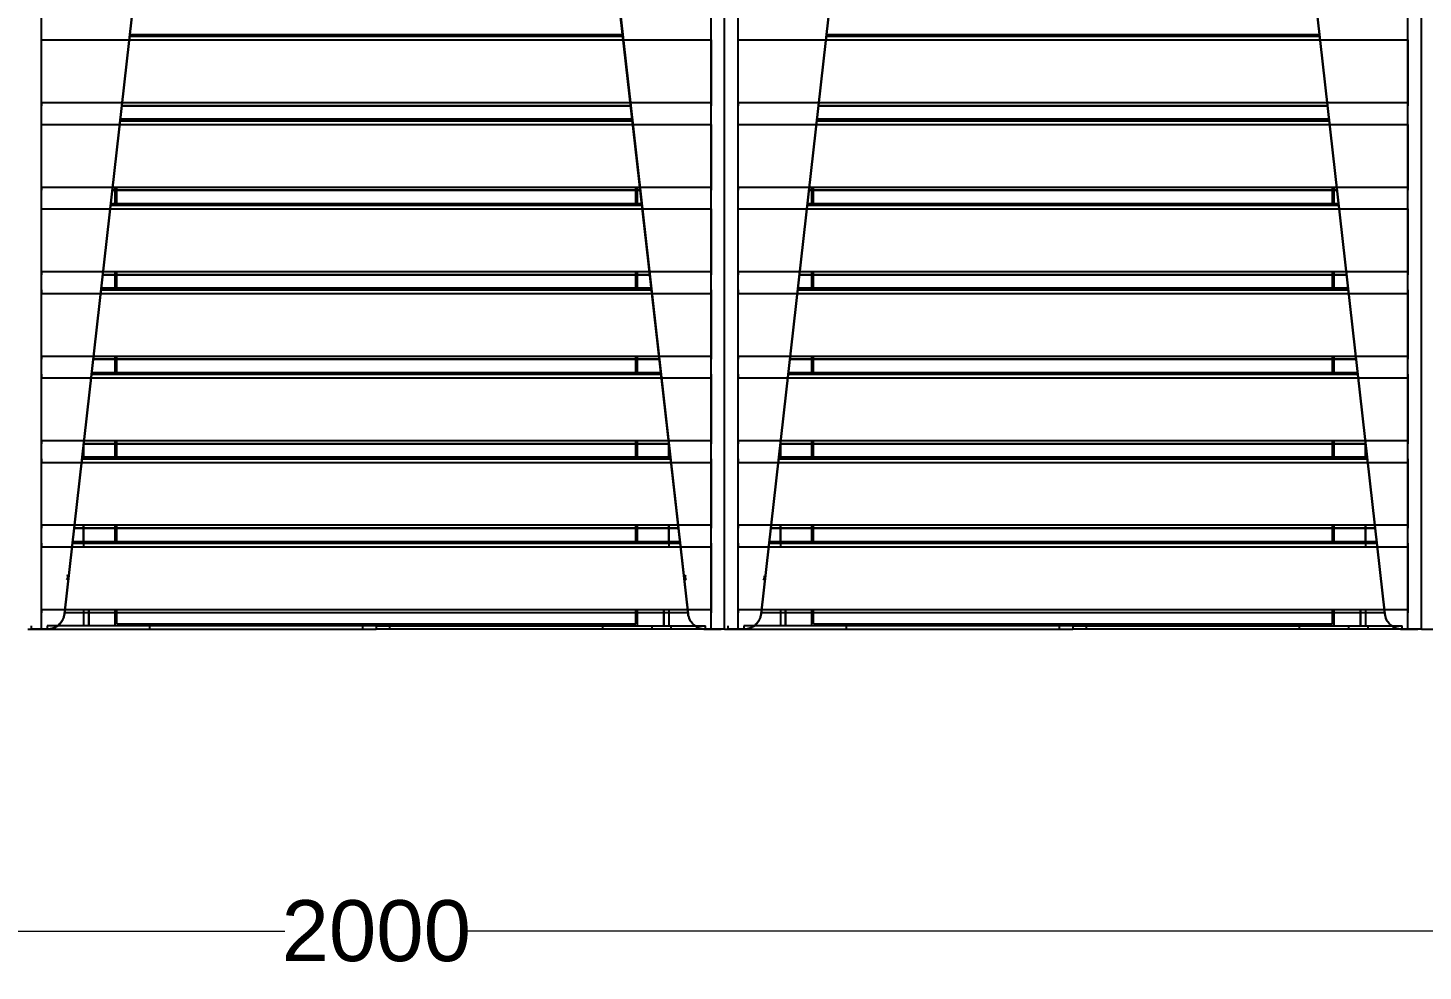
# Model space of a CAD drawing. Header units: millimetres. Extents: x 10366 to 23682, y 24552 to 29690.
# Drawn here: x 22075 to 22876, y 27096 to 27637 of the extents above; entities that cross this region are included whole.
import ezdxf

# ---------------------------------------------------------------- set-up
doc = ezdxf.new("R2010")
doc.units = ezdxf.units.MM
doc.header["$LTSCALE"] = 3
doc.layers.add('DomyÅ›lny', color=7, linetype='Continuous')
doc.styles.get("Standard").update_dxf_attribs({"font": 'arial.ttf'})
doc.dimstyles.new('MATEUSZ', dxfattribs={"dimtxt": 35, "dimasz": 16, "dimexe": 0.18, "dimexo": 0.0625, "dimgap": 0.09, "dimtad": 0, "dimdec": 0, "dimdsep": 46, "dimtxsty": 'Standard', "dimblk": 'DOT', "dimcen": 0.09, "dimse1": 1, "dimse2": 1, "dimadec": 0, "dimazin": 0, "dimtfac": 1, "dimtdec": 0, "dimtofl": 0, "dimtmove": 0, "dimatfit": 3, "dimfxl": 1, "dimtolj": 1, "dimtzin": 0, "dimlwd": 9, "dimlwe": 9, "dimarcsym": 0})

# ---------------------------------------------------------------- blocks, each defined once
blk = doc.blocks.new('_Dot')
at = {"color": 0, "linetype": 'ByBlock', "lineweight": -2}
blk.add_line((-0.5, 0), (-1, 0), dxfattribs=at)
at = {"color": 0, "linetype": 'ByBlock', "const_width": 0.5}
blk.add_lwpolyline([(-0.25, 0, 1), (0.25, 0, 1)], format="xyb", close=True, dxfattribs=at)
blk = doc.blocks.new('*D54')
at = {"color": 0, "lineweight": 9, "transparency": 16777216}
for p, q in [((21291.1, 27118.7), (22222.51, 27118.7)), ((23259.1, 27118.7), (22327.69, 27118.7))]:
    blk.add_line(p, q, dxfattribs=at)
at = {"layer": 'Defpoints', "color": 0, "transparency": 16777216}
for p in [(21275.1, 27292.06), (23275.1, 27292.06), (23275.1, 27118.7)]:
    blk.add_point(p, dxfattribs=at)
at = {"color": 0, "lineweight": 9, "transparency": 16777216, "xscale": 16, "yscale": 16, "zscale": 16, "rotation": 180}
blk.add_blockref('_Dot', (21275.1, 27118.7), dxfattribs=at)
at = {"color": 0, "lineweight": 9, "transparency": 16777216, "xscale": 16, "yscale": 16, "zscale": 16}
blk.add_blockref('_Dot', (23275.1, 27118.7), dxfattribs=at)
at = {"color": 0, "transparency": 16777216, "insert": (22275.1, 27118.7), "char_height": 35, "attachment_point": 5}
blk.add_mtext('\\A1;2000', dxfattribs=at)

msp = doc.modelspace()

# ---------------------------------------------------------------- linework, layer by layer
at = {"layer": 'DomyÅ›lny'}
for p, q in [((22082.86, 27292.06), (22082.86, 28000.85)), ((22467.34, 27292.06), (22467.34, 28000.85)), ((22475.09, 27292.06), (22475.09, 28002.17)), ((22475.09, 27292.06), (22475.09, 28002.17)), ((22482.86, 27292.06), (22482.86, 28000.85)), ((22867.34, 27292.06), (22867.34, 28000.85)), ((22875.09, 27292.06), (22875.09, 28002.17)), ((22875.09, 27292.06), (22875.09, 28002.17)), ((22096.1, 27300.94), (22168.81, 27945.47)), ((22168.77, 27945.13), (22096.1, 27300.94)), ((22454.09, 27300.94), (22381.38, 27945.47)), ((22381.42, 27945.13), (22454.09, 27300.94)), ((22496.1, 27300.94), (22568.81, 27945.47)), ((22568.77, 27945.13), (22496.1, 27300.94)), ((22854.09, 27300.94), (22781.38, 27945.47)), ((22781.42, 27945.13), (22854.09, 27300.94)), ((22082.85, 27594.51), (22082.85, 27630.43)), ((22082.85, 27630.43), (22467.34, 27630.43)), ((22133.51, 27632.56), (22416.68, 27632.56)), ((22133.62, 27633.59), (22416.57, 27633.59)), ((22133.63, 27633.6), (22416.56, 27633.6)), ((22467.34, 27630.43), (22467.34, 27594.51)), ((22482.85, 27594.51), (22482.85, 27630.43)), ((22482.85, 27630.43), (22867.34, 27630.43)), ((22533.51, 27632.56), (22816.68, 27632.56)), ((22533.62, 27633.59), (22816.57, 27633.59)), ((22533.63, 27633.6), (22816.56, 27633.6)), ((22867.34, 27630.43), (22867.34, 27594.51)), ((22082.85, 27594.51), (22467.34, 27594.51)), ((22482.85, 27594.51), (22867.34, 27594.51)), ((22129, 27592.64), (22421.19, 27592.64)), ((22421.19, 27592.64), (22129, 27592.64)), ((22529, 27592.64), (22821.19, 27592.64)), ((22821.19, 27592.64), (22529, 27592.64)), ((22082.85, 27545.99), (22082.85, 27581.91)), ((22082.85, 27581.91), (22467.34, 27581.91)), ((22128.03, 27584.04), (22422.16, 27584.04)), ((22128.15, 27585.08), (22422.04, 27585.08)), ((22128.15, 27585.07), (22422.04, 27585.07)), ((22467.34, 27581.91), (22467.34, 27545.99)), ((22482.85, 27581.91), (22867.34, 27581.91)), ((22482.85, 27545.99), (22482.85, 27581.91)), ((22528.03, 27584.04), (22822.16, 27584.04)), ((22528.15, 27585.08), (22822.04, 27585.08)), ((22528.15, 27585.07), (22822.04, 27585.07)), ((22867.34, 27581.91), (22867.34, 27545.99)), ((22082.85, 27545.99), (22467.34, 27545.99)), ((22123.53, 27544.12), (22426.66, 27544.12)), ((22426.66, 27544.12), (22123.53, 27544.12)), ((22125.1, 27535.52), (22125.1, 27545.36)), ((22126.1, 27535.52), (22126.1, 27545.99)), ((22424.1, 27535.52), (22424.1, 27545.99)), ((22425.1, 27535.52), (22425.1, 27545.36)), ((22482.85, 27545.99), (22867.34, 27545.99)), ((22523.53, 27544.12), (22826.66, 27544.12)), ((22826.66, 27544.12), (22523.53, 27544.12)), ((22525.1, 27535.52), (22525.1, 27545.36)), ((22526.1, 27535.52), (22526.1, 27545.99)), ((22824.1, 27535.52), (22824.1, 27545.99)), ((22825.1, 27535.52), (22825.1, 27545.36)), ((22082.85, 27497.47), (22082.85, 27533.39)), ((22082.85, 27533.39), (22467.34, 27533.39)), ((22122.56, 27535.52), (22427.63, 27535.52)), ((22122.68, 27536.56), (22427.51, 27536.56)), ((22122.68, 27536.55), (22427.51, 27536.55)), ((22467.34, 27533.39), (22467.34, 27497.47)), ((22482.85, 27497.47), (22482.85, 27533.39)), ((22482.85, 27533.39), (22867.34, 27533.39)), ((22522.56, 27535.52), (22827.63, 27535.52)), ((22522.68, 27536.56), (22827.51, 27536.56)), ((22522.68, 27536.55), (22827.51, 27536.55)), ((22867.34, 27533.39), (22867.34, 27497.47)), ((22082.85, 27497.47), (22467.34, 27497.47)), ((22118.06, 27495.6), (22432.13, 27495.6)), ((22432.13, 27495.6), (22118.06, 27495.6)), ((22125.1, 27487), (22125.1, 27497.47)), ((22126.1, 27487), (22126.1, 27497.47)), ((22424.1, 27487), (22424.1, 27497.47)), ((22425.1, 27487), (22425.1, 27497.47)), ((22482.85, 27497.47), (22867.34, 27497.47)), ((22518.06, 27495.6), (22832.13, 27495.6)), ((22832.13, 27495.6), (22518.06, 27495.6)), ((22525.1, 27487), (22525.1, 27497.47)), ((22526.1, 27487), (22526.1, 27497.47)), ((22824.1, 27487), (22824.1, 27497.47)), ((22825.1, 27487), (22825.1, 27497.47)), ((22082.85, 27448.95), (22082.85, 27484.87)), ((22082.85, 27484.87), (22467.34, 27484.87)), ((22117.09, 27487), (22433.1, 27487)), ((22117.2, 27488.04), (22432.99, 27488.04)), ((22117.2, 27488.03), (22432.99, 27488.03)), ((22467.34, 27484.87), (22467.34, 27448.95)), ((22482.85, 27484.87), (22867.34, 27484.87)), ((22482.85, 27448.95), (22482.85, 27484.87)), ((22517.09, 27487), (22833.1, 27487)), ((22517.2, 27488.04), (22832.99, 27488.04)), ((22517.2, 27488.03), (22832.99, 27488.03)), ((22867.34, 27484.87), (22867.34, 27448.95)), ((22082.85, 27448.95), (22467.34, 27448.95)), ((22112.58, 27447.08), (22437.61, 27447.08)), ((22437.61, 27447.08), (22112.58, 27447.08)), ((22125.1, 27438.48), (22125.1, 27448.95)), ((22126.1, 27438.48), (22126.1, 27448.95)), ((22424.1, 27438.48), (22424.1, 27448.95)), ((22425.1, 27438.48), (22425.1, 27448.95)), ((22482.85, 27448.95), (22867.34, 27448.95)), ((22512.58, 27447.08), (22837.61, 27447.08)), ((22837.61, 27447.08), (22512.58, 27447.08)), ((22525.1, 27438.48), (22525.1, 27448.95)), ((22526.1, 27438.48), (22526.1, 27448.95)), ((22824.1, 27438.48), (22824.1, 27448.95)), ((22825.1, 27438.48), (22825.1, 27448.95)), ((22082.85, 27400.43), (22082.85, 27436.35)), ((22082.85, 27436.35), (22467.34, 27436.35)), ((22111.61, 27438.48), (22438.58, 27438.48)), ((22111.73, 27439.52), (22438.46, 27439.52)), ((22111.73, 27439.51), (22438.46, 27439.51)), ((22467.34, 27436.35), (22467.34, 27400.43)), ((22482.85, 27400.43), (22482.85, 27436.35)), ((22482.85, 27436.35), (22867.34, 27436.35)), ((22511.61, 27438.48), (22838.58, 27438.48)), ((22511.73, 27439.52), (22838.46, 27439.52)), ((22511.73, 27439.51), (22838.46, 27439.51)), ((22867.34, 27436.35), (22867.34, 27400.43)), ((22082.85, 27400.43), (22467.34, 27400.43)), ((22107.1, 27390.87), (22107.1, 27398.43)), ((22107.1, 27398.43), (22107.1, 27390.12)), ((22107.11, 27398.56), (22443.08, 27398.56)), ((22443.08, 27398.56), (22107.11, 27398.56)), ((22125.1, 27389.96), (22125.1, 27400.43)), ((22126.1, 27389.96), (22126.1, 27400.43)), ((22424.1, 27389.96), (22424.1, 27400.43)), ((22425.1, 27389.96), (22425.1, 27400.43)), ((22443.09, 27398.45), (22443.09, 27390.12)), ((22443.09, 27390.87), (22443.09, 27398.45)), ((22482.85, 27400.43), (22867.34, 27400.43)), ((22507.1, 27398.43), (22507.1, 27390.12)), ((22507.1, 27390.87), (22507.1, 27398.43)), ((22507.11, 27398.56), (22843.08, 27398.56)), ((22843.08, 27398.56), (22507.11, 27398.56)), ((22525.1, 27389.96), (22525.1, 27400.43)), ((22526.1, 27389.96), (22526.1, 27400.43)), ((22824.1, 27389.96), (22824.1, 27400.43)), ((22825.1, 27389.96), (22825.1, 27400.43)), ((22843.09, 27398.45), (22843.09, 27390.12)), ((22843.09, 27390.87), (22843.09, 27398.45)), ((22082.85, 27351.91), (22082.85, 27387.83)), ((22082.85, 27387.83), (22467.34, 27387.83)), ((22106.14, 27389.96), (22444.05, 27389.96)), ((22106.26, 27391), (22443.93, 27391)), ((22106.26, 27390.99), (22443.93, 27390.99)), ((22467.34, 27387.83), (22467.34, 27351.91)), ((22482.85, 27351.91), (22482.85, 27387.83)), ((22482.85, 27387.83), (22867.34, 27387.83)), ((22506.14, 27389.96), (22844.05, 27389.96)), ((22506.26, 27391), (22843.93, 27391)), ((22506.26, 27390.99), (22843.93, 27390.99)), ((22867.34, 27387.83), (22867.34, 27351.91)), ((22082.85, 27351.91), (22467.34, 27351.91)), ((22101.64, 27350.04), (22448.55, 27350.04)), ((22448.55, 27350.04), (22101.64, 27350.04)), ((22107.1, 27341.44), (22107.1, 27351.91)), ((22107.1, 27351.91), (22107.1, 27339.31)), ((22125.1, 27341.44), (22125.1, 27351.91)), ((22126.1, 27341.44), (22126.1, 27351.91)), ((22424.1, 27341.44), (22424.1, 27351.91)), ((22425.1, 27341.44), (22425.1, 27351.91)), ((22443.09, 27351.91), (22443.09, 27339.31)), ((22443.09, 27341.44), (22443.09, 27351.91)), ((22482.85, 27351.91), (22867.34, 27351.91)), ((22501.64, 27350.04), (22848.55, 27350.04)), ((22848.55, 27350.04), (22501.64, 27350.04)), ((22507.1, 27351.91), (22507.1, 27339.31)), ((22507.1, 27341.44), (22507.1, 27351.91)), ((22525.1, 27341.44), (22525.1, 27351.91)), ((22526.1, 27341.44), (22526.1, 27351.91)), ((22824.1, 27341.44), (22824.1, 27351.91)), ((22825.1, 27341.44), (22825.1, 27351.91)), ((22843.09, 27351.91), (22843.09, 27339.31)), ((22843.09, 27341.44), (22843.09, 27351.91)), ((22082.85, 27303.39), (22082.85, 27339.31)), ((22082.85, 27339.31), (22467.34, 27339.31)), ((22100.67, 27341.44), (22449.52, 27341.44)), ((22100.78, 27342.48), (22449.41, 27342.48)), ((22100.78, 27342.47), (22449.41, 27342.47)), ((22467.34, 27339.31), (22467.34, 27303.39)), ((22482.85, 27303.39), (22482.85, 27339.31)), ((22482.85, 27339.31), (22867.34, 27339.31)), ((22500.67, 27341.44), (22849.52, 27341.44)), ((22500.78, 27342.48), (22849.41, 27342.48)), ((22500.78, 27342.47), (22849.41, 27342.47)), ((22867.34, 27339.31), (22867.34, 27303.39)), ((22082.85, 27303.39), (22467.34, 27303.39)), ((22454.03, 27301.52), (22096.16, 27301.52)), ((22107.1, 27303.39), (22107.1, 27294.07)), ((22107.1, 27303.39), (22107.1, 27294.07)), ((22110.1, 27294.06), (22110.1, 27303.39)), ((22110.1, 27303.39), (22110.1, 27294.06)), ((22125.1, 27294.06), (22125.1, 27303.39)), ((22126.1, 27295.06), (22126.1, 27303.39)), ((22424.1, 27295.06), (22424.1, 27303.39)), ((22425.1, 27294.06), (22425.1, 27303.39)), ((22440.1, 27303.39), (22440.1, 27294.06)), ((22440.1, 27294.06), (22440.1, 27303.39)), ((22443.09, 27303.39), (22443.09, 27294.07)), ((22443.09, 27303.39), (22443.09, 27294.07)), ((22482.85, 27303.39), (22867.34, 27303.39)), ((22854.03, 27301.52), (22496.16, 27301.52)), ((22507.1, 27303.39), (22507.1, 27294.07)), ((22507.1, 27303.39), (22507.1, 27294.07)), ((22510.1, 27294.06), (22510.1, 27303.39)), ((22510.1, 27303.39), (22510.1, 27294.06)), ((22525.1, 27294.06), (22525.1, 27303.39)), ((22526.1, 27295.06), (22526.1, 27303.39)), ((22824.1, 27295.06), (22824.1, 27303.39)), ((22825.1, 27294.06), (22825.1, 27303.39)), ((22840.1, 27303.39), (22840.1, 27294.06)), ((22840.1, 27294.06), (22840.1, 27303.39)), ((22843.09, 27303.39), (22843.09, 27294.07)), ((22843.09, 27303.39), (22843.09, 27294.07)), ((22077.1, 27292.06), (22077.1, 27294.06)), ((22077.1, 27292.06), (22086.07, 27292.06)), ((22082.86, 27292.06), (22086.16, 27292.06)), ((22086.16, 27292.06), (22082.86, 27292.06)), ((22086.07, 27294.06), (22086.07, 27292.06)), ((22275.1, 27294.06), (22086.07, 27294.06)), ((22086.07, 27292.06), (22275.1, 27292.06)), ((22126.1, 27295.06), (22424.1, 27295.06)), ((22145.1, 27292.06), (22145.1, 27294.06)), ((22267.34, 27292.06), (22267.34, 27294.06)), ((22275.1, 27294.06), (22275.1, 27292.06)), ((22275.1, 27294.06), (22464.12, 27294.06)), ((22275.1, 27294.06), (22275.1, 27292.06)), ((22464.12, 27292.06), (22275.1, 27292.06)), ((22282.86, 27292.06), (22282.86, 27294.06)), ((22405.1, 27292.06), (22405.1, 27294.06)), ((22433.47, 27292.06), (22433.47, 27294.06)), ((22444.47, 27292.06), (22444.47, 27294.06)), ((22467.34, 27292.06), (22464.03, 27292.06)), ((22464.03, 27292.06), (22467.34, 27292.06)), ((22464.12, 27292.06), (22464.12, 27294.06)), ((22464.12, 27292.06), (22473.1, 27292.06)), ((22477.1, 27292.06), (22477.1, 27294.06)), ((22477.1, 27292.06), (22486.07, 27292.06)), ((22482.86, 27292.06), (22486.16, 27292.06)), ((22486.16, 27292.06), (22482.86, 27292.06)), ((22675.1, 27294.06), (22486.07, 27294.06)), ((22486.07, 27294.06), (22486.07, 27292.06)), ((22486.07, 27292.06), (22675.1, 27292.06)), ((22526.1, 27295.06), (22824.1, 27295.06)), ((22545.1, 27292.06), (22545.1, 27294.06)), ((22667.34, 27292.06), (22667.34, 27294.06)), ((22675.1, 27294.06), (22864.12, 27294.06)), ((22675.1, 27294.06), (22675.1, 27292.06)), ((22675.1, 27294.06), (22675.1, 27292.06)), ((22864.12, 27292.06), (22675.1, 27292.06)), ((22682.86, 27292.06), (22682.86, 27294.06)), ((22805.1, 27292.06), (22805.1, 27294.06)), ((22833.47, 27292.06), (22833.47, 27294.06)), ((22844.47, 27292.06), (22844.47, 27294.06)), ((22867.34, 27292.06), (22864.03, 27292.06)), ((22864.03, 27292.06), (22867.34, 27292.06)), ((22864.12, 27292.06), (22864.12, 27294.06)), ((22864.12, 27292.06), (22873.1, 27292.06))]:
    msp.add_line(p, q, dxfattribs=at)
for points in [[(22082.85, 27594.51, 0), (22082.85, 27593.12, 0), (22082.85, 27592.74, 0), (22082.85, 27592.65, 0), (22082.85, 27592.64, 0), (22082.85, 27592.64, 0), (22082.85, 27592.64, 0), (22082.85, 27592.64, 0), (22082.85, 27592.64, 0), (22082.85, 27592.64, 0), (22082.85, 27592.64, 0), (22082.85, 27592.64, 0), (22082.85, 27592.64, 0), (22082.85, 27592.64, 0), (22082.85, 27592.64, 0), (22082.85, 27592.64, 0), (22082.85, 27592.64, 0), (22082.85, 27592.64, 0), (22082.85, 27592.64, 0), (22082.85, 27592.64, 0), (22082.85, 27592.64, 0), (22082.85, 27592.64, 0), (22082.85, 27592.64, 0)], [(22467.34, 27594.51, 0), (22467.34, 27593.12, 0), (22467.34, 27592.74, 0), (22467.34, 27592.65, 0), (22467.34, 27592.64, 0), (22467.34, 27592.64, 0), (22467.34, 27592.64, 0), (22467.34, 27592.64, 0), (22467.34, 27592.64, 0), (22467.34, 27592.64, 0), (22467.34, 27592.64, 0), (22467.34, 27592.64, 0), (22467.34, 27592.64, 0), (22467.34, 27592.64, 0), (22467.34, 27592.64, 0), (22467.34, 27592.64, 0), (22467.34, 27592.64, 0), (22467.34, 27592.64, 0), (22467.34, 27592.64, 0), (22467.34, 27592.64, 0), (22467.34, 27592.64, 0), (22467.34, 27592.64, 0), (22467.34, 27592.64, 0)], [(22482.85, 27594.51, 0), (22482.85, 27593.12, 0), (22482.85, 27592.74, 0), (22482.85, 27592.65, 0), (22482.85, 27592.64, 0), (22482.85, 27592.64, 0), (22482.85, 27592.64, 0), (22482.85, 27592.64, 0), (22482.85, 27592.64, 0), (22482.85, 27592.64, 0), (22482.85, 27592.64, 0), (22482.85, 27592.64, 0), (22482.85, 27592.64, 0), (22482.85, 27592.64, 0), (22482.85, 27592.64, 0), (22482.85, 27592.64, 0), (22482.85, 27592.64, 0), (22482.85, 27592.64, 0), (22482.85, 27592.64, 0), (22482.85, 27592.64, 0), (22482.85, 27592.64, 0), (22482.85, 27592.64, 0), (22482.85, 27592.64, 0)], [(22867.34, 27594.51, 0), (22867.34, 27593.12, 0), (22867.34, 27592.74, 0), (22867.34, 27592.65, 0), (22867.34, 27592.64, 0), (22867.34, 27592.64, 0), (22867.34, 27592.64, 0), (22867.34, 27592.64, 0), (22867.34, 27592.64, 0), (22867.34, 27592.64, 0), (22867.34, 27592.64, 0), (22867.34, 27592.64, 0), (22867.34, 27592.64, 0), (22867.34, 27592.64, 0), (22867.34, 27592.64, 0), (22867.34, 27592.64, 0), (22867.34, 27592.64, 0), (22867.34, 27592.64, 0), (22867.34, 27592.64, 0), (22867.34, 27592.64, 0), (22867.34, 27592.64, 0), (22867.34, 27592.64, 0), (22867.34, 27592.64, 0)], [(22082.85, 27545.99, 0), (22082.85, 27544.6, 0), (22082.85, 27544.22, 0), (22082.85, 27544.13, 0), (22082.85, 27544.12, 0), (22082.85, 27544.12, 0), (22082.85, 27544.12, 0), (22082.85, 27544.12, 0), (22082.85, 27544.12, 0), (22082.85, 27544.12, 0), (22082.85, 27544.12, 0), (22082.85, 27544.12, 0), (22082.85, 27544.12, 0), (22082.85, 27544.12, 0), (22082.85, 27544.12, 0), (22082.85, 27544.12, 0), (22082.85, 27544.12, 0), (22082.85, 27544.12, 0), (22082.85, 27544.12, 0), (22082.85, 27544.12, 0), (22082.85, 27544.12, 0), (22082.85, 27544.12, 0), (22082.85, 27544.12, 0)], [(22467.34, 27545.99, 0), (22467.34, 27544.6, 0), (22467.34, 27544.22, 0), (22467.34, 27544.13, 0), (22467.34, 27544.12, 0), (22467.34, 27544.12, 0), (22467.34, 27544.12, 0), (22467.34, 27544.12, 0), (22467.34, 27544.12, 0), (22467.34, 27544.12, 0), (22467.34, 27544.12, 0), (22467.34, 27544.12, 0), (22467.34, 27544.12, 0), (22467.34, 27544.12, 0), (22467.34, 27544.12, 0), (22467.34, 27544.12, 0), (22467.34, 27544.12, 0), (22467.34, 27544.12, 0), (22467.34, 27544.12, 0), (22467.34, 27544.12, 0), (22467.34, 27544.12, 0), (22467.34, 27544.12, 0), (22467.34, 27544.12, 0)], [(22482.85, 27545.99, 0), (22482.85, 27544.6, 0), (22482.85, 27544.22, 0), (22482.85, 27544.13, 0), (22482.85, 27544.12, 0), (22482.85, 27544.12, 0), (22482.85, 27544.12, 0), (22482.85, 27544.12, 0), (22482.85, 27544.12, 0), (22482.85, 27544.12, 0), (22482.85, 27544.12, 0), (22482.85, 27544.12, 0), (22482.85, 27544.12, 0), (22482.85, 27544.12, 0), (22482.85, 27544.12, 0), (22482.85, 27544.12, 0), (22482.85, 27544.12, 0), (22482.85, 27544.12, 0), (22482.85, 27544.12, 0), (22482.85, 27544.12, 0), (22482.85, 27544.12, 0), (22482.85, 27544.12, 0), (22482.85, 27544.12, 0)], [(22867.34, 27545.99, 0), (22867.34, 27544.6, 0), (22867.34, 27544.22, 0), (22867.34, 27544.13, 0), (22867.34, 27544.12, 0), (22867.34, 27544.12, 0), (22867.34, 27544.12, 0), (22867.34, 27544.12, 0), (22867.34, 27544.12, 0), (22867.34, 27544.12, 0), (22867.34, 27544.12, 0), (22867.34, 27544.12, 0), (22867.34, 27544.12, 0), (22867.34, 27544.12, 0), (22867.34, 27544.12, 0), (22867.34, 27544.12, 0), (22867.34, 27544.12, 0), (22867.34, 27544.12, 0), (22867.34, 27544.12, 0), (22867.34, 27544.12, 0), (22867.34, 27544.12, 0), (22867.34, 27544.12, 0), (22867.34, 27544.12, 0)], [(22082.85, 27497.47, 0), (22082.85, 27496.08, 0), (22082.85, 27495.7, 0), (22082.85, 27495.61, 0), (22082.85, 27495.6, 0), (22082.85, 27495.6, 0), (22082.85, 27495.6, 0), (22082.85, 27495.6, 0), (22082.85, 27495.6, 0), (22082.85, 27495.6, 0), (22082.85, 27495.6, 0), (22082.85, 27495.6, 0), (22082.85, 27495.6, 0), (22082.85, 27495.6, 0), (22082.85, 27495.6, 0), (22082.85, 27495.6, 0), (22082.85, 27495.6, 0), (22082.85, 27495.6, 0), (22082.85, 27495.6, 0), (22082.85, 27495.6, 0), (22082.85, 27495.6, 0), (22082.85, 27495.6, 0), (22082.85, 27495.6, 0)], [(22467.34, 27497.47, 0), (22467.34, 27496.08, 0), (22467.34, 27495.7, 0), (22467.34, 27495.61, 0), (22467.34, 27495.6, 0), (22467.34, 27495.6, 0), (22467.34, 27495.6, 0), (22467.34, 27495.6, 0), (22467.34, 27495.6, 0), (22467.34, 27495.6, 0), (22467.34, 27495.6, 0), (22467.34, 27495.6, 0), (22467.34, 27495.6, 0), (22467.34, 27495.6, 0), (22467.34, 27495.6, 0), (22467.34, 27495.6, 0), (22467.34, 27495.6, 0), (22467.34, 27495.6, 0), (22467.34, 27495.6, 0), (22467.34, 27495.6, 0), (22467.34, 27495.6, 0), (22467.34, 27495.6, 0), (22467.34, 27495.6, 0)], [(22482.85, 27497.47, 0), (22482.85, 27496.08, 0), (22482.85, 27495.7, 0), (22482.85, 27495.61, 0), (22482.85, 27495.6, 0), (22482.85, 27495.6, 0), (22482.85, 27495.6, 0), (22482.85, 27495.6, 0), (22482.85, 27495.6, 0), (22482.85, 27495.6, 0), (22482.85, 27495.6, 0), (22482.85, 27495.6, 0), (22482.85, 27495.6, 0), (22482.85, 27495.6, 0), (22482.85, 27495.6, 0), (22482.85, 27495.6, 0), (22482.85, 27495.6, 0), (22482.85, 27495.6, 0), (22482.85, 27495.6, 0), (22482.85, 27495.6, 0), (22482.85, 27495.6, 0), (22482.85, 27495.6, 0), (22482.85, 27495.6, 0)], [(22867.34, 27497.47, 0), (22867.34, 27496.08, 0), (22867.34, 27495.7, 0), (22867.34, 27495.61, 0), (22867.34, 27495.6, 0), (22867.34, 27495.6, 0), (22867.34, 27495.6, 0), (22867.34, 27495.6, 0), (22867.34, 27495.6, 0), (22867.34, 27495.6, 0), (22867.34, 27495.6, 0), (22867.34, 27495.6, 0), (22867.34, 27495.6, 0), (22867.34, 27495.6, 0), (22867.34, 27495.6, 0), (22867.34, 27495.6, 0), (22867.34, 27495.6, 0), (22867.34, 27495.6, 0), (22867.34, 27495.6, 0), (22867.34, 27495.6, 0), (22867.34, 27495.6, 0), (22867.34, 27495.6, 0), (22867.34, 27495.6, 0)], [(22082.85, 27487, 0), (22082.85, 27486.97, 0), (22082.85, 27486.87, 0), (22082.85, 27486.44, 0), (22082.85, 27484.87, 0)], [(22467.34, 27487, 0), (22467.34, 27486.97, 0), (22467.34, 27486.87, 0), (22467.34, 27486.44, 0), (22467.34, 27484.87, 0)], [(22482.85, 27487, 0), (22482.85, 27486.97, 0), (22482.85, 27486.87, 0), (22482.85, 27486.44, 0), (22482.85, 27484.87, 0)], [(22867.34, 27487, 0), (22867.34, 27486.97, 0), (22867.34, 27486.87, 0), (22867.34, 27486.44, 0), (22867.34, 27484.87, 0)], [(22082.85, 27448.95, 0), (22082.85, 27447.56, 0), (22082.85, 27447.18, 0), (22082.85, 27447.09, 0), (22082.85, 27447.08, 0), (22082.85, 27447.08, 0), (22082.85, 27447.08, 0), (22082.85, 27447.08, 0), (22082.85, 27447.08, 0), (22082.85, 27447.08, 0), (22082.85, 27447.08, 0), (22082.85, 27447.08, 0), (22082.85, 27447.08, 0), (22082.85, 27447.08, 0), (22082.85, 27447.08, 0), (22082.85, 27447.08, 0), (22082.85, 27447.08, 0), (22082.85, 27447.08, 0), (22082.85, 27447.08, 0), (22082.85, 27447.08, 0), (22082.85, 27447.08, 0), (22082.85, 27447.08, 0), (22082.85, 27447.08, 0)], [(22467.34, 27448.95, 0), (22467.34, 27447.56, 0), (22467.34, 27447.18, 0), (22467.34, 27447.09, 0), (22467.34, 27447.08, 0), (22467.34, 27447.08, 0), (22467.34, 27447.08, 0), (22467.34, 27447.08, 0), (22467.34, 27447.08, 0), (22467.34, 27447.08, 0), (22467.34, 27447.08, 0), (22467.34, 27447.08, 0), (22467.34, 27447.08, 0), (22467.34, 27447.08, 0), (22467.34, 27447.08, 0), (22467.34, 27447.08, 0), (22467.34, 27447.08, 0), (22467.34, 27447.08, 0), (22467.34, 27447.08, 0), (22467.34, 27447.08, 0), (22467.34, 27447.08, 0), (22467.34, 27447.08, 0), (22467.34, 27447.08, 0)], [(22482.85, 27448.95, 0), (22482.85, 27447.56, 0), (22482.85, 27447.18, 0), (22482.85, 27447.09, 0), (22482.85, 27447.08, 0), (22482.85, 27447.08, 0), (22482.85, 27447.08, 0), (22482.85, 27447.08, 0), (22482.85, 27447.08, 0), (22482.85, 27447.08, 0), (22482.85, 27447.08, 0), (22482.85, 27447.08, 0), (22482.85, 27447.08, 0), (22482.85, 27447.08, 0), (22482.85, 27447.08, 0), (22482.85, 27447.08, 0), (22482.85, 27447.08, 0), (22482.85, 27447.08, 0), (22482.85, 27447.08, 0), (22482.85, 27447.08, 0), (22482.85, 27447.08, 0), (22482.85, 27447.08, 0), (22482.85, 27447.08, 0)], [(22867.34, 27448.95, 0), (22867.34, 27447.56, 0), (22867.34, 27447.18, 0), (22867.34, 27447.09, 0), (22867.34, 27447.08, 0), (22867.34, 27447.08, 0), (22867.34, 27447.08, 0), (22867.34, 27447.08, 0), (22867.34, 27447.08, 0), (22867.34, 27447.08, 0), (22867.34, 27447.08, 0), (22867.34, 27447.08, 0), (22867.34, 27447.08, 0), (22867.34, 27447.08, 0), (22867.34, 27447.08, 0), (22867.34, 27447.08, 0), (22867.34, 27447.08, 0), (22867.34, 27447.08, 0), (22867.34, 27447.08, 0), (22867.34, 27447.08, 0), (22867.34, 27447.08, 0), (22867.34, 27447.08, 0), (22867.34, 27447.08, 0)], [(22082.85, 27438.48, 0), (22082.85, 27438.45, 0), (22082.85, 27438.35, 0), (22082.85, 27437.92, 0), (22082.85, 27436.35, 0)], [(22467.34, 27438.48, 0), (22467.34, 27438.45, 0), (22467.34, 27438.35, 0), (22467.34, 27437.92, 0), (22467.34, 27436.35, 0)], [(22482.85, 27438.48, 0), (22482.85, 27438.45, 0), (22482.85, 27438.35, 0), (22482.85, 27437.92, 0), (22482.85, 27436.35, 0)], [(22867.34, 27438.48, 0), (22867.34, 27438.45, 0), (22867.34, 27438.35, 0), (22867.34, 27437.92, 0), (22867.34, 27436.35, 0)], [(22082.85, 27400.43, 0), (22082.85, 27399.04, 0), (22082.85, 27398.66, 0), (22082.85, 27398.57, 0), (22082.85, 27398.56, 0), (22082.85, 27398.56, 0), (22082.85, 27398.56, 0), (22082.85, 27398.56, 0), (22082.85, 27398.56, 0), (22082.85, 27398.56, 0), (22082.85, 27398.56, 0), (22082.85, 27398.56, 0), (22082.85, 27398.56, 0), (22082.85, 27398.56, 0), (22082.85, 27398.56, 0), (22082.85, 27398.56, 0), (22082.85, 27398.56, 0), (22082.85, 27398.56, 0), (22082.85, 27398.56, 0), (22082.85, 27398.56, 0), (22082.85, 27398.56, 0), (22082.85, 27398.56, 0), (22082.85, 27398.56, 0)], [(22467.34, 27400.43, 0), (22467.34, 27399.04, 0), (22467.34, 27398.66, 0), (22467.34, 27398.57, 0), (22467.34, 27398.56, 0), (22467.34, 27398.56, 0), (22467.34, 27398.56, 0), (22467.34, 27398.56, 0), (22467.34, 27398.56, 0), (22467.34, 27398.56, 0), (22467.34, 27398.56, 0), (22467.34, 27398.56, 0), (22467.34, 27398.56, 0), (22467.34, 27398.56, 0), (22467.34, 27398.56, 0), (22467.34, 27398.56, 0), (22467.34, 27398.56, 0), (22467.34, 27398.56, 0), (22467.34, 27398.56, 0), (22467.34, 27398.56, 0), (22467.34, 27398.56, 0), (22467.34, 27398.56, 0), (22467.34, 27398.56, 0)], [(22482.85, 27400.43, 0), (22482.85, 27399.04, 0), (22482.85, 27398.66, 0), (22482.85, 27398.57, 0), (22482.85, 27398.56, 0), (22482.85, 27398.56, 0), (22482.85, 27398.56, 0), (22482.85, 27398.56, 0), (22482.85, 27398.56, 0), (22482.85, 27398.56, 0), (22482.85, 27398.56, 0), (22482.85, 27398.56, 0), (22482.85, 27398.56, 0), (22482.85, 27398.56, 0), (22482.85, 27398.56, 0), (22482.85, 27398.56, 0), (22482.85, 27398.56, 0), (22482.85, 27398.56, 0), (22482.85, 27398.56, 0), (22482.85, 27398.56, 0), (22482.85, 27398.56, 0), (22482.85, 27398.56, 0), (22482.85, 27398.56, 0)], [(22867.34, 27400.43, 0), (22867.34, 27399.04, 0), (22867.34, 27398.66, 0), (22867.34, 27398.57, 0), (22867.34, 27398.56, 0), (22867.34, 27398.56, 0), (22867.34, 27398.56, 0), (22867.34, 27398.56, 0), (22867.34, 27398.56, 0), (22867.34, 27398.56, 0), (22867.34, 27398.56, 0), (22867.34, 27398.56, 0), (22867.34, 27398.56, 0), (22867.34, 27398.56, 0), (22867.34, 27398.56, 0), (22867.34, 27398.56, 0), (22867.34, 27398.56, 0), (22867.34, 27398.56, 0), (22867.34, 27398.56, 0), (22867.34, 27398.56, 0), (22867.34, 27398.56, 0), (22867.34, 27398.56, 0), (22867.34, 27398.56, 0)], [(22082.85, 27389.96, 0), (22082.85, 27389.93, 0), (22082.85, 27389.83, 0), (22082.85, 27389.4, 0), (22082.85, 27387.83, 0)], [(22467.34, 27389.96, 0), (22467.34, 27389.93, 0), (22467.34, 27389.83, 0), (22467.34, 27389.4, 0), (22467.34, 27387.83, 0)], [(22482.85, 27389.96, 0), (22482.85, 27389.93, 0), (22482.85, 27389.83, 0), (22482.85, 27389.4, 0), (22482.85, 27387.83, 0)], [(22867.34, 27389.96, 0), (22867.34, 27389.93, 0), (22867.34, 27389.83, 0), (22867.34, 27389.4, 0), (22867.34, 27387.83, 0)], [(22082.85, 27351.91, 0), (22082.85, 27350.52, 0), (22082.85, 27350.14, 0), (22082.85, 27350.05, 0), (22082.85, 27350.04, 0), (22082.85, 27350.04, 0), (22082.85, 27350.04, 0), (22082.85, 27350.04, 0), (22082.85, 27350.04, 0), (22082.85, 27350.04, 0), (22082.85, 27350.04, 0), (22082.85, 27350.04, 0), (22082.85, 27350.04, 0), (22082.85, 27350.04, 0), (22082.85, 27350.04, 0), (22082.85, 27350.04, 0), (22082.85, 27350.04, 0), (22082.85, 27350.04, 0), (22082.85, 27350.04, 0), (22082.85, 27350.04, 0), (22082.85, 27350.04, 0), (22082.85, 27350.04, 0), (22082.85, 27350.04, 0)], [(22467.34, 27351.91, 0), (22467.34, 27350.52, 0), (22467.34, 27350.14, 0), (22467.34, 27350.05, 0), (22467.34, 27350.04, 0), (22467.34, 27350.04, 0), (22467.34, 27350.04, 0), (22467.34, 27350.04, 0), (22467.34, 27350.04, 0), (22467.34, 27350.04, 0), (22467.34, 27350.04, 0), (22467.34, 27350.04, 0), (22467.34, 27350.04, 0), (22467.34, 27350.04, 0), (22467.34, 27350.04, 0), (22467.34, 27350.04, 0), (22467.34, 27350.04, 0), (22467.34, 27350.04, 0), (22467.34, 27350.04, 0), (22467.34, 27350.04, 0), (22467.34, 27350.04, 0), (22467.34, 27350.04, 0), (22467.34, 27350.04, 0)], [(22482.85, 27351.91, 0), (22482.85, 27350.52, 0), (22482.85, 27350.14, 0), (22482.85, 27350.05, 0), (22482.85, 27350.04, 0), (22482.85, 27350.04, 0), (22482.85, 27350.04, 0), (22482.85, 27350.04, 0), (22482.85, 27350.04, 0), (22482.85, 27350.04, 0), (22482.85, 27350.04, 0), (22482.85, 27350.04, 0), (22482.85, 27350.04, 0), (22482.85, 27350.04, 0), (22482.85, 27350.04, 0), (22482.85, 27350.04, 0), (22482.85, 27350.04, 0), (22482.85, 27350.04, 0), (22482.85, 27350.04, 0), (22482.85, 27350.04, 0), (22482.85, 27350.04, 0), (22482.85, 27350.04, 0), (22482.85, 27350.04, 0)], [(22867.34, 27351.91, 0), (22867.34, 27350.52, 0), (22867.34, 27350.14, 0), (22867.34, 27350.05, 0), (22867.34, 27350.04, 0), (22867.34, 27350.04, 0), (22867.34, 27350.04, 0), (22867.34, 27350.04, 0), (22867.34, 27350.04, 0), (22867.34, 27350.04, 0), (22867.34, 27350.04, 0), (22867.34, 27350.04, 0), (22867.34, 27350.04, 0), (22867.34, 27350.04, 0), (22867.34, 27350.04, 0), (22867.34, 27350.04, 0), (22867.34, 27350.04, 0), (22867.34, 27350.04, 0), (22867.34, 27350.04, 0), (22867.34, 27350.04, 0), (22867.34, 27350.04, 0), (22867.34, 27350.04, 0), (22867.34, 27350.04, 0)], [(22082.85, 27341.44, 0), (22082.85, 27341.41, 0), (22082.85, 27341.31, 0), (22082.85, 27340.88, 0), (22082.85, 27339.31, 0)], [(22467.34, 27341.44, 0), (22467.34, 27341.41, 0), (22467.34, 27341.31, 0), (22467.34, 27340.88, 0), (22467.34, 27339.31, 0)], [(22482.85, 27341.44, 0), (22482.85, 27341.41, 0), (22482.85, 27341.31, 0), (22482.85, 27340.88, 0), (22482.85, 27339.31, 0)], [(22867.34, 27341.44, 0), (22867.34, 27341.41, 0), (22867.34, 27341.31, 0), (22867.34, 27340.88, 0), (22867.34, 27339.31, 0)], [(22097.57, 27323.34, 0), (22097.69, 27322.98, 0), (22097.77, 27322.63, 0), (22097.81, 27322.26, 0), (22097.8, 27321.88, 0), (22097.75, 27321.49, 0), (22097.64, 27321.1, 0), (22097.48, 27320.72, 0), (22097.27, 27320.36, 0)], [(22452.62, 27323.34, 0), (22452.5, 27322.99, 0), (22452.42, 27322.63, 0), (22452.38, 27322.26, 0), (22452.39, 27321.88, 0), (22452.44, 27321.49, 0), (22452.55, 27321.1, 0), (22452.71, 27320.72, 0), (22452.92, 27320.35, 0)], [(22497.75, 27322.72, 0), (22497.8, 27322.43, 0), (22497.81, 27322.13, 0), (22497.8, 27321.82, 0), (22497.75, 27321.5, 0), (22497.67, 27321.18, 0), (22497.55, 27320.87, 0), (22497.4, 27320.56, 0), (22497.21, 27320.28, 0)], [(22082.85, 27303.39, 0), (22082.85, 27302, 0), (22082.85, 27301.62, 0), (22082.85, 27301.53, 0), (22082.85, 27301.52, 0), (22082.85, 27301.52, 0), (22082.85, 27301.52, 0), (22082.85, 27301.52, 0), (22082.85, 27301.52, 0), (22082.85, 27301.52, 0), (22082.85, 27301.52, 0), (22082.85, 27301.52, 0), (22082.85, 27301.52, 0), (22082.85, 27301.52, 0), (22082.85, 27301.52, 0), (22082.85, 27301.52, 0), (22082.85, 27301.52, 0), (22082.85, 27301.52, 0), (22082.85, 27301.52, 0), (22082.85, 27301.52, 0), (22082.85, 27301.52, 0), (22082.85, 27301.52, 0), (22082.85, 27301.52, 0)], [(22096.1, 27300.94, 0), (22095.95, 27300.01, 0), (22095.71, 27299.11, 0), (22095.4, 27298.23, 0), (22095.01, 27297.4, 0), (22094.54, 27296.6, 0), (22094, 27295.85, 0), (22093.4, 27295.16, 0), (22092.74, 27294.53, 0), (22092.03, 27293.97, 0), (22091.28, 27293.47, 0), (22090.49, 27293.04, 0), (22089.66, 27292.69, 0), (22088.81, 27292.42, 0), (22087.94, 27292.22, 0), (22087.06, 27292.1, 0), (22086.16, 27292.06, 0)], [(22086.16, 27292.06, 0), (22087.1, 27292.1, 0), (22088.02, 27292.23, 0), (22088.93, 27292.45, 0), (22089.81, 27292.75, 0), (22090.65, 27293.13, 0), (22091.45, 27293.57, 0), (22092.21, 27294.1, 0), (22092.91, 27294.68, 0), (22093.55, 27295.32, 0), (22094.13, 27296.02, 0), (22094.64, 27296.76, 0), (22095.08, 27297.54, 0), (22095.45, 27298.35, 0), (22095.74, 27299.19, 0), (22095.96, 27300.05, 0), (22096.1, 27300.94, 0)], [(22464.03, 27292.06, 0), (22463.09, 27292.1, 0), (22462.17, 27292.23, 0), (22461.26, 27292.45, 0), (22460.38, 27292.75, 0), (22459.54, 27293.13, 0), (22458.74, 27293.57, 0), (22457.98, 27294.1, 0), (22457.28, 27294.68, 0), (22456.64, 27295.32, 0), (22456.06, 27296.02, 0), (22455.55, 27296.76, 0), (22455.11, 27297.54, 0), (22454.74, 27298.35, 0), (22454.45, 27299.19, 0), (22454.23, 27300.05, 0), (22454.09, 27300.94, 0)], [(22454.09, 27300.94, 0), (22454.24, 27300.01, 0), (22454.48, 27299.11, 0), (22454.79, 27298.23, 0), (22455.18, 27297.4, 0), (22455.65, 27296.6, 0), (22456.19, 27295.85, 0), (22456.79, 27295.16, 0), (22457.45, 27294.53, 0), (22458.16, 27293.97, 0), (22458.91, 27293.47, 0), (22459.7, 27293.04, 0), (22460.53, 27292.69, 0), (22461.38, 27292.42, 0), (22462.26, 27292.22, 0), (22463.13, 27292.1, 0), (22464.03, 27292.06, 0)], [(22467.34, 27303.39, 0), (22467.34, 27302, 0), (22467.34, 27301.62, 0), (22467.34, 27301.53, 0), (22467.34, 27301.52, 0), (22467.34, 27301.52, 0), (22467.34, 27301.52, 0), (22467.34, 27301.52, 0), (22467.34, 27301.52, 0), (22467.34, 27301.52, 0), (22467.34, 27301.52, 0), (22467.34, 27301.52, 0), (22467.34, 27301.52, 0), (22467.34, 27301.52, 0), (22467.34, 27301.52, 0), (22467.34, 27301.52, 0), (22467.34, 27301.52, 0), (22467.34, 27301.52, 0), (22467.34, 27301.52, 0), (22467.34, 27301.52, 0), (22467.34, 27301.52, 0), (22467.34, 27301.52, 0), (22467.34, 27301.52, 0)], [(22482.85, 27303.39, 0), (22482.85, 27302, 0), (22482.85, 27301.62, 0), (22482.85, 27301.53, 0), (22482.85, 27301.52, 0), (22482.85, 27301.52, 0), (22482.85, 27301.52, 0), (22482.85, 27301.52, 0), (22482.85, 27301.52, 0), (22482.85, 27301.52, 0), (22482.85, 27301.52, 0), (22482.85, 27301.52, 0), (22482.85, 27301.52, 0), (22482.85, 27301.52, 0), (22482.85, 27301.52, 0), (22482.85, 27301.52, 0), (22482.85, 27301.52, 0), (22482.85, 27301.52, 0), (22482.85, 27301.52, 0), (22482.85, 27301.52, 0), (22482.85, 27301.52, 0), (22482.85, 27301.52, 0), (22482.85, 27301.52, 0)], [(22486.16, 27292.06, 0), (22487.1, 27292.1, 0), (22488.02, 27292.23, 0), (22488.93, 27292.45, 0), (22489.81, 27292.75, 0), (22490.65, 27293.13, 0), (22491.45, 27293.57, 0), (22492.21, 27294.1, 0), (22492.91, 27294.68, 0), (22493.55, 27295.32, 0), (22494.13, 27296.02, 0), (22494.64, 27296.76, 0), (22495.08, 27297.54, 0), (22495.45, 27298.35, 0), (22495.74, 27299.19, 0), (22495.96, 27300.05, 0), (22496.1, 27300.94, 0)], [(22496.1, 27300.94, 0), (22495.95, 27300.01, 0), (22495.71, 27299.11, 0), (22495.4, 27298.23, 0), (22495.01, 27297.4, 0), (22494.54, 27296.6, 0), (22494, 27295.85, 0), (22493.4, 27295.16, 0), (22492.74, 27294.53, 0), (22492.03, 27293.97, 0), (22491.28, 27293.47, 0), (22490.49, 27293.04, 0), (22489.66, 27292.69, 0), (22488.81, 27292.42, 0), (22487.94, 27292.22, 0), (22487.06, 27292.1, 0), (22486.16, 27292.06, 0)], [(22854.09, 27300.94, 0), (22854.24, 27300.01, 0), (22854.48, 27299.11, 0), (22854.79, 27298.23, 0), (22855.18, 27297.4, 0), (22855.65, 27296.6, 0), (22856.19, 27295.85, 0), (22856.79, 27295.16, 0), (22857.45, 27294.53, 0), (22858.16, 27293.97, 0), (22858.91, 27293.47, 0), (22859.7, 27293.04, 0), (22860.53, 27292.69, 0), (22861.38, 27292.42, 0), (22862.26, 27292.22, 0), (22863.13, 27292.1, 0), (22864.03, 27292.06, 0)], [(22864.03, 27292.06, 0), (22863.09, 27292.1, 0), (22862.17, 27292.23, 0), (22861.26, 27292.45, 0), (22860.38, 27292.75, 0), (22859.54, 27293.13, 0), (22858.74, 27293.57, 0), (22857.98, 27294.1, 0), (22857.28, 27294.68, 0), (22856.64, 27295.32, 0), (22856.06, 27296.02, 0), (22855.55, 27296.76, 0), (22855.11, 27297.54, 0), (22854.74, 27298.35, 0), (22854.45, 27299.19, 0), (22854.23, 27300.05, 0), (22854.09, 27300.94, 0)], [(22867.34, 27303.39, 0), (22867.34, 27302, 0), (22867.34, 27301.62, 0), (22867.34, 27301.53, 0), (22867.34, 27301.52, 0), (22867.34, 27301.52, 0), (22867.34, 27301.52, 0), (22867.34, 27301.52, 0), (22867.34, 27301.52, 0), (22867.34, 27301.52, 0), (22867.34, 27301.52, 0), (22867.34, 27301.52, 0), (22867.34, 27301.52, 0), (22867.34, 27301.52, 0), (22867.34, 27301.52, 0), (22867.34, 27301.52, 0), (22867.34, 27301.52, 0), (22867.34, 27301.52, 0), (22867.34, 27301.52, 0), (22867.34, 27301.52, 0), (22867.34, 27301.52, 0), (22867.34, 27301.52, 0), (22867.34, 27301.52, 0)], [(22075.1, 27292.06, 0), (22075.1, 27292.06, 0), (22075.1, 27292.06, 0), (22075.1, 27292.06, 0), (22075.1, 27292.06, 0), (22075.1, 27292.06, 0), (22075.1, 27292.06, 0), (22075.1, 27292.06, 0), (22075.1, 27292.06, 0), (22075.1, 27292.06, 0), (22075.1, 27292.06, 0), (22075.11, 27292.06, 0), (22075.24, 27292.06, 0), (22075.89, 27292.06, 0), (22082.86, 27292.06, 0)], [(22082.86, 27292.06, 0), (22077.1, 27292.06, 0)], [(22467.34, 27292.06, 0), (22473.1, 27292.06, 0)], [(22475.09, 27292.06, 0), (22475.09, 27292.06, 0), (22475.09, 27292.06, 0), (22475.09, 27292.06, 0), (22475.09, 27292.06, 0), (22475.09, 27292.06, 0), (22475.09, 27292.06, 0), (22475.09, 27292.06, 0), (22475.09, 27292.06, 0), (22475.09, 27292.06, 0), (22475.09, 27292.06, 0), (22475.08, 27292.06, 0), (22475.03, 27292.06, 0), (22474.84, 27292.06, 0), (22472.87, 27292.06, 0), (22467.34, 27292.06, 0)], [(22475.09, 27292.06, 0), (22475.09, 27292.06, 0), (22475.09, 27292.06, 0), (22475.09, 27292.06, 0), (22475.09, 27292.06, 0), (22475.09, 27292.06, 0), (22475.09, 27292.06, 0), (22475.09, 27292.06, 0), (22475.09, 27292.06, 0), (22475.1, 27292.06, 0), (22475.1, 27292.06, 0), (22475.11, 27292.06, 0), (22475.24, 27292.06, 0), (22475.89, 27292.06, 0), (22482.86, 27292.06, 0)], [(22482.86, 27292.06, 0), (22477.1, 27292.06, 0)], [(22867.34, 27292.06, 0), (22873.1, 27292.06, 0)], [(22875.09, 27292.06, 0), (22875.09, 27292.06, 0), (22875.09, 27292.06, 0), (22875.09, 27292.06, 0), (22875.09, 27292.06, 0), (22875.09, 27292.06, 0), (22875.09, 27292.06, 0), (22875.09, 27292.06, 0), (22875.09, 27292.06, 0), (22875.09, 27292.06, 0), (22875.09, 27292.06, 0), (22875.08, 27292.06, 0), (22874.95, 27292.06, 0), (22874.3, 27292.06, 0), (22867.34, 27292.06, 0)], [(22875.09, 27292.06, 0), (22875.09, 27292.06, 0), (22875.09, 27292.06, 0), (22875.09, 27292.06, 0), (22875.09, 27292.06, 0), (22875.09, 27292.06, 0), (22875.09, 27292.06, 0), (22875.09, 27292.06, 0), (22875.09, 27292.06, 0), (22875.1, 27292.06, 0), (22875.1, 27292.06, 0), (22875.11, 27292.06, 0), (22875.16, 27292.06, 0), (22875.35, 27292.06, 0), (22877.32, 27292.06, 0), (22882.86, 27292.06, 0)]]:
    msp.add_polyline3d(points, dxfattribs=at)

# ---------------------------------------------------------------- dimensions: what is measured, and where the dimension line sits
dim = msp.add_linear_dim(base=(23275.1, 27118.7), p1=(21275.1, 27292.06), p2=(23275.1, 27292.06), dimstyle='MATEUSZ')
dim.commit()
dim.dimension.update_dxf_attribs({"geometry": '*D54', "text_midpoint": (22275.1, 27118.7)})

doc.saveas('drawing.dxf')
